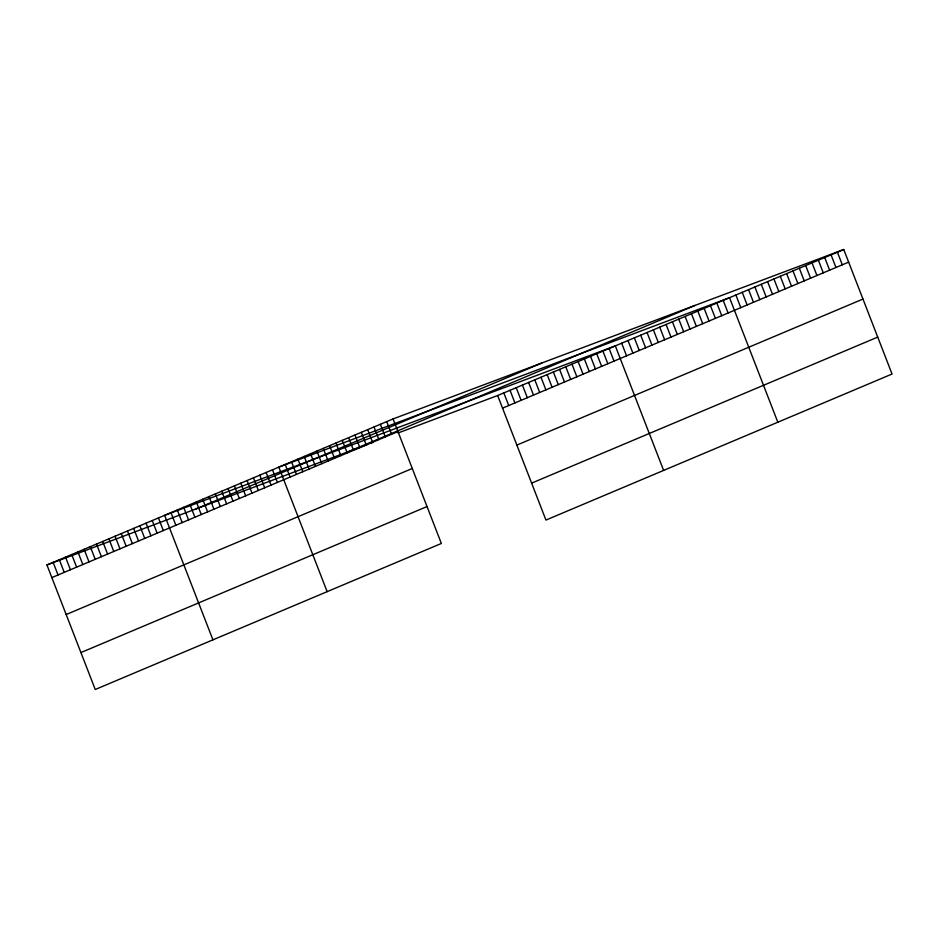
<?xml version="1.0" encoding="UTF-8"?>
<svg xmlns="http://www.w3.org/2000/svg" width="939" height="939" viewBox="0 0 939 939"><rect width="100%" height="100%" fill="white"/><g stroke="black" fill="none" stroke-linecap="round" stroke-linejoin="round"><path stroke-width="1.41" d="M393.054 418.935L441.353 543.47L95.25 689.496L46.95 564.973L393.054 418.935L843.75 249.504L892.05 374.027L545.946 520.065L497.647 395.53L843.75 249.504M195.676 509.055L541.78 363.029M348.921 451.448L695.024 305.41M51.845 577.602L397.948 431.564M502.541 408.16L848.645 262.134M66.176 614.529L412.28 468.491M516.861 445.086L862.976 299.06M80.93 652.57L427.034 506.544M531.627 483.139L877.73 337.101M46.95 564.973L367.501 444.464M370.166 443.466L372.818 442.469M398.054 432.985L497.647 395.53M837.4 252.18L842.306 264.81M831.062 254.856L835.956 267.486M824.712 257.532L829.618 270.162M818.374 260.209L823.268 272.838M812.024 262.885L816.918 275.514M805.674 265.561L810.58 278.19M799.335 268.237L804.23 280.867M792.986 270.913L797.892 283.543M786.647 273.589L791.542 286.231M780.297 276.277L785.192 288.907M773.947 278.953L778.854 291.583M767.609 281.63L772.504 294.259M761.259 284.306L766.165 296.935M754.921 286.982L759.815 299.611M748.571 289.658L753.465 302.288M742.221 292.334L747.127 304.964M735.883 295.01L740.777 307.64M777.832 422.221L729.533 297.686L278.836 467.129L327.136 591.652M723.194 300.374L728.089 313.004M716.844 303.051L721.739 315.68M710.494 305.727L715.401 318.356M704.156 308.403L709.051 321.032M697.806 311.079L702.712 323.709M691.468 313.755L696.362 326.385M685.118 316.431L690.012 329.061M678.768 319.107L683.674 331.737M672.43 321.784L677.324 334.413M666.08 324.46L670.986 337.089M659.741 327.148L664.636 339.777M653.391 329.824L658.286 342.453M647.041 332.5L651.948 345.129M640.703 335.176L645.598 347.806M634.353 337.852L639.259 350.482M628.015 340.528L632.909 353.158M621.665 343.204L626.559 355.834M663.615 470.404L615.315 345.881L164.63 515.323L212.93 639.846M609.129 348.498L614.024 361.128M602.932 351.116L607.838 363.745M596.735 353.721L601.641 366.351M590.549 356.339L595.443 368.968M584.351 358.944L589.258 371.574M578.154 361.562L583.06 374.192M571.968 364.179L576.863 376.809M565.771 366.785L570.677 379.415M559.585 369.403L564.48 382.032M553.388 372.02L558.282 384.65M547.191 374.626L552.097 387.255M541.005 377.243L545.899 389.873M534.807 379.861L539.702 392.49M528.61 382.466L533.516 395.096M522.424 385.084L527.319 397.713M516.227 387.701L521.122 400.331M510.03 390.307L514.936 402.937M503.844 392.925L508.738 405.554M386.715 421.623L391.61 434.252M380.365 424.299L385.26 436.928M374.015 426.975L378.922 439.605M367.677 429.651L372.572 442.281M361.327 432.327L366.222 444.957M354.989 435.003L359.883 447.633M348.639 437.68L353.534 450.309M342.289 440.356L347.195 452.985M335.951 443.032L340.845 455.661M329.601 445.708L334.507 458.338M323.262 448.396L328.157 461.026M316.913 451.072L321.807 463.702M310.563 453.748L315.469 466.378M304.224 456.424L309.119 469.054M297.874 459.101L302.781 471.73M291.536 461.777L296.431 474.406M285.186 464.453L290.081 477.082M272.498 469.805L277.392 482.435M266.148 472.481L271.054 485.111M259.81 475.169L264.704 487.799M253.46 477.845L258.354 490.475M247.11 480.522L252.016 493.151M240.771 483.198L245.666 495.827M234.421 485.874L239.328 498.503M228.083 488.55L232.978 501.18M221.733 491.226L226.628 503.856M215.383 493.902L220.289 506.532M209.045 496.578L213.939 509.208M202.695 499.255L207.601 511.884M196.357 501.942L201.251 514.572M190.007 504.619L194.901 517.248M183.657 507.295L188.563 519.924M177.318 509.971L182.213 522.6M170.968 512.647L175.875 525.277M158.433 517.941L163.327 530.57M152.235 520.546L157.142 533.176M146.05 523.164L150.944 535.793M139.852 525.781L144.747 538.411M133.655 528.387L138.561 541.017M127.469 531.005L132.364 543.634M121.272 533.622L126.166 546.252M115.074 536.228L119.981 548.857M108.889 538.845L113.783 551.475M102.691 541.451L107.586 554.08M96.494 544.068L101.4 556.698M90.308 546.686L95.203 559.315M84.111 549.292L89.005 561.921M77.914 551.909L82.82 564.539M71.728 554.526L76.622 567.156M65.53 557.132L70.425 569.762M59.333 559.75L64.239 572.379M53.147 562.367L58.042 574.997"/></g></svg>
